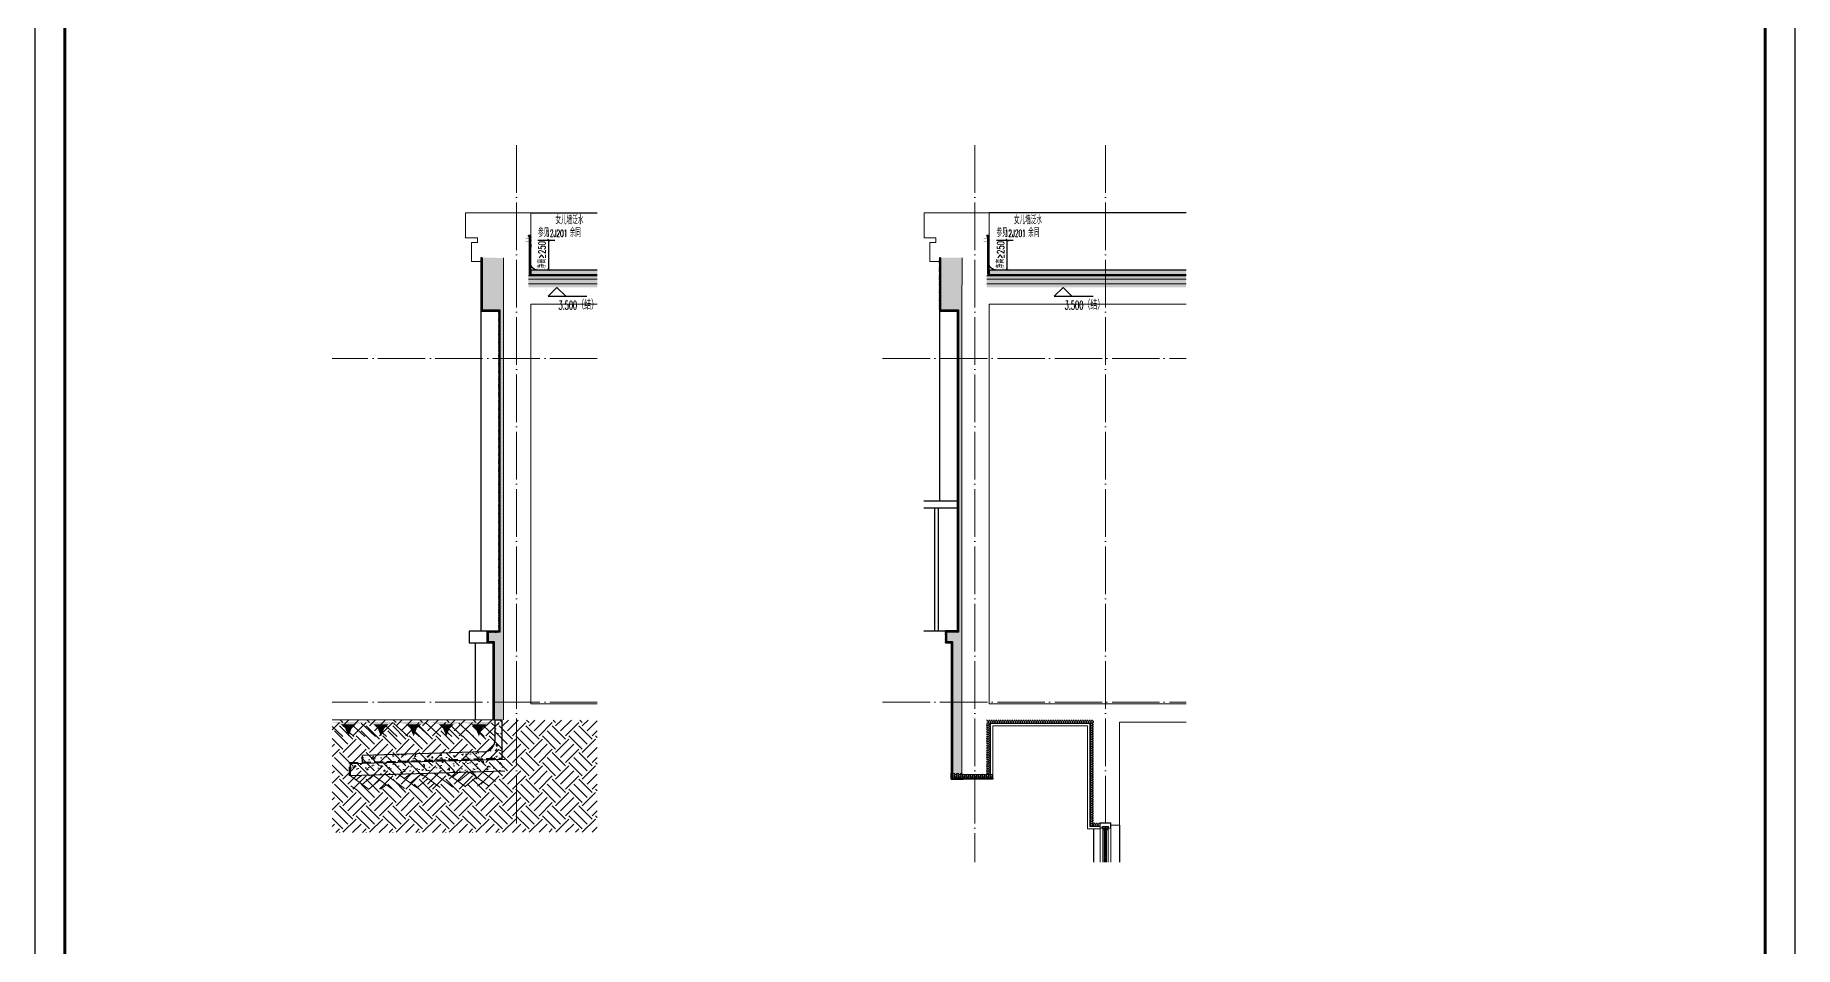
# Model space of a CAD drawing. Extents: x 27938 to 725830, y -209821 to 1628073.
# Drawn here: x 529630 to 544480, y -166021 to -158326 of the extents above; entities that cross this region are included whole.
import ezdxf
from ezdxf.xclip import XClip

# ---------------------------------------------------------------- set-up
doc = ezdxf.new("R2010")
doc.units = 0
doc.header["$LTSCALE"] = 1000
doc.header["$MEASUREMENT"] = 0
doc.header["$XCLIPFRAME"] = 0
doc.linetypes.add('DASH', pattern=[0.35, 0.25, -0.1])
doc.linetypes.add('DOTE', pattern=[2.42, 2, -0.2, 0.02, -0.2])
for name, color, linetype in [('3-屋面构造层', 157, 'Continuous'), ('COLUMN', 9, 'Continuous'), ('DIM_ELEV', 3, 'Continuous'), ('DIM_IDEN', 67, 'Continuous'), ('PUB_TEXT', 4, 'Continuous'), ('SURFACE', 6, 'Continuous'), ('图框', 140, 'Continuous'), ('看线', 251, 'Continuous'), ('立面-看线', 251, 'Continuous')]:
    doc.layers.add(name, color=color, linetype=linetype)
for name, color, linetype, lineweight in [('DOTE', 19, 'DOTE', 9), ('PUB_HATCH', 8, 'Continuous', 9), ('S_WINDOW', 144, 'Continuous', 15), ('内粉刷', 37, 'Continuous', 9), ('填充', 251, 'Continuous', 5), ('立面-中轮廓线', 213, 'Continuous', 35), ('粉刷', 251, 'Continuous', 9), ('细细', 250, 'Continuous', 0)]:
    doc.layers.add(name, color=color, linetype=linetype, lineweight=lineweight)
doc.layers.add('yichutu', color=7, linetype='Continuous', true_color=0xffffff, plot=False)
doc.styles.add('_TCH_DIM', font='SIMPLEX.shx', dxfattribs={"width": 0.7, "bigfont": 'GBCBIG.shx'})
doc.styles.add('_TCH_DIM_T3', font='SIMPLEX.shx', dxfattribs={"width": 0.494118, "bigfont": 'GBCBIG.shx'})
doc.dimstyles.new('_TCH_ARCH&&20', dxfattribs={"dimtxt": 59.5, "dimasz": 20, "dimexe": 50, "dimexo": 60, "dimgap": 25.25, "dimtad": 1, "dimdec": 0, "dimzin": 0, "dimdsep": 46, "dimtxsty": '_TCH_DIM_T3', "dimblk": 'ARCHTICK', "dimcen": 0.09, "dimclrt": 7, "dimazin": 2, "dimtfac": 1, "dimtdec": 0, "dimtix": 1, "dimtmove": 2, "dimatfit": 3, "dimfxl": 1, "dimtolj": 1, "dimtzin": 0, "dimarcsym": 0})
pattern_1 = [(50, (28072.99, 249033.25), (143.452037, -12.550427), [15, -165]), (355, (28072.99, 249033.25), (-27.750267, 150.438427), [12, -132]), (100.4514, (28084.94, 249032.2), (115.701876, 137.88791), [12.74804, -140.22842]), (46.1842, (28072.99, 249073.25), (213.44821, -33.1038), [22.5, -247.5]), (96.6356, (28090.77, 249070.5), (186.93254, 194.82357), [19.12206, -210.3426]), (351.1842, (28072.99, 249073.25), (186.93239, 194.82372), [18, -198]), (21, (28092.99, 249063.25), (119.38141, -80.52378), [15, -165]), (326, (28092.99, 249063.25), (48.663066, 145.03001), [12, -132]), (71.4514, (28102.93, 249056.54), (168.044526, 64.5061), [12.74804, -140.22842]), (37.5, (28072.986, 249033.25), (2.431971, 66.578771), [0, -130.4, 0, -134, 0, -132.5]), (7.5, (28072.986, 249033.25), (52.613907, 78.882342), [0, -76.4, 0, -127.4, 0, -50.5]), (327.5, (28028.386, 249033.25), (106.764487, -4.510974), [0, -50, 0, -156, 0, -207]), (317.5, (28008.39, 249033.25), (116.637234, 20.020996), [0, -65, 0, -103.6, 0, -147])]
pattern_2 = [(315, (-466984.3025, -694488.7306), (-1.767766953, -1.767766953), []), (315, (-466983.124, -694488.7306), (-1.767766953, -1.767766953), [])]

# ---------------------------------------------------------------- blocks, each defined once
blk = doc.blocks.new('GFDDDDRG')
at = {"layer": '图框'}
blk.add_lwpolyline([(923310, -107437), (923310, -159999), (893610, -159999), (893610, -107437)], close=True, dxfattribs=at)
blk.add_lwpolyline([(923310, -107437), (923310, -159999), (893610, -159999), (893610, -107437)], close=True, dxfattribs=at)
at = {"layer": '图框', "const_width": 50}
blk.add_lwpolyline([(894110, -159499), (922810, -159499), (922810, -108687), (894110, -108687)], close=True, dxfattribs=at)
blk = doc.blocks.new('yct-1051-594-26275-14850-25-1002.0')
at = {"layer": 'yichutu', "color": 7, "true_color": 0xffffff}
blk.add_lwpolyline([(0, 0), (0, 14850), (26275, 14850), (26275, 0)], close=True, dxfattribs=at)
blk = doc.blocks.new('$LinePat$素土夯实')
at = {"color": 0}
for p, q in [((0, -210), (210, 0)), ((120, -300), (420, 0)), ((420, 0), (608, -188)), ((495, -300), (795, 0)), ((615, 0), (705, -90)), ((210, -210), (300, -300)), ((315, -105), (502, -293)), ((705, -300), (795, -210))]:
    blk.add_line(p, q, dxfattribs=at)
blk = doc.blocks.new('$LinePat$自然土壤')
at = {"color": 0}
for p, q in [((0, -90), (71, -19)), ((0, -300), (211, -89)), ((210, -300), (286, -224)), ((420, -300), (630, -90))]:
    blk.add_line(p, q, dxfattribs=at)
for points in [[(0, 0), (630, 0), (168, -45), (462, -45)], [(168, -45), (462, -45), (252, -132), (378, -132)], [(252, -132), (378, -132), (315, -300)]]:
    blk.add_solid(points, dxfattribs=at)
blk = doc.blocks.new('sanshui')
at = {"layer": '粉刷'}
h = blk.add_hatch(dxfattribs=at)
h.set_pattern_fill('混凝土', color=256, scale=20)
h.set_pattern_definition(pattern_1)
edge = h.paths.add_edge_path()
edge.add_line((346318, 427330), (346258, 427330))
edge.add_line((346258, 427330), (346258, 427160))
edge.add_arc((346158, 427160), 100, 271.7184, 360, ccw=False)
edge.add_line((346161, 427060), (345138, 427030))
edge.add_line((345138, 427030), (345138, 426970))
edge.add_line((345138, 426970), (346318, 427005))
edge.add_line((346318, 427005), (346318, 427330))
h = blk.add_hatch(dxfattribs=at)
h.set_pattern_fill('混凝土', color=256, scale=20)
h.set_pattern_definition(pattern_1)
h.paths.add_polyline_path([(346338, 426896), (346338, 426996), (345038, 426957), (345038, 426857)])
at = {"layer": 'COLUMN'}
for p, q in [((346258, 427330), (346318, 427330)), ((346258, 427160), (346258, 427330)), ((346318, 426995), (346318, 427330)), ((346338, 426996), (345038, 426957)), ((345038, 426857), (345038, 426957)), ((346161, 427060), (345138, 427030)), ((345138, 426960), (345138, 427030)), ((346338, 426896), (345038, 426857))]:
    blk.add_line(p, q, dxfattribs=at)
blk.add_arc((346158, 427160), 100, 271.7184, 0, dxfattribs=at)
at = {"layer": '立面-中轮廓线', "linetype": 'DASH', "ltscale": 0.3}
blk.add_lwpolyline([(345028, 426857), (345028, 426966), (346318, 427005)], dxfattribs=at)
at = {"layer": '粉刷'}
blk.add_line((344881, 427330), (346258, 427330), dxfattribs=at)
at = {"layer": '粉刷', "yscale": 0.4, "zscale": 0.4}
for name, p, xscale, rotation in [('$LinePat$自然土壤', (345157, 427310), -0.4369306507241237, 359.9999999999903), ('$LinePat$自然土壤', (345432, 427310), -0.4369306507241237, 359.9999999999903), ('$LinePat$自然土壤', (345707, 427310), -0.4369306507241237, 359.9999999999903), ('$LinePat$自然土壤', (345983, 427310), -0.4369306507241237, 359.9999999999903), ('$LinePat$自然土壤', (346258, 427310), -0.4369306507241237, 359.9999999999903), ('$LinePat$素土夯实', (345444, 426869), -0.5117605352322558, 1.718358001643932), ('$LinePat$素土夯实', (345851, 426881), -0.5117605352322558, 1.718358001643932), ('$LinePat$素土夯实', (346258, 426893), -0.5117605352322558, 1.718358001643932)]:
    blk.add_blockref(name, p, dxfattribs=dict(at, xscale=xscale, rotation=rotation))
blk = doc.blocks.new('FGHFG4334GDFGDFFGGGGGGDFG4G')
at = {"layer": 'SURFACE', "const_width": 2.25}
for points in [[(47, 0), (0, 0)], [(47, -28), (0, -28)]]:
    blk.add_lwpolyline(points, dxfattribs=at)
at = {"layer": 'SURFACE', "const_width": 1.5}
blk.add_lwpolyline([(47, 17, -1), (47, 5), (47, -7, -1), (47, -19), (47, -37), (53, -48), (53, -73)], format="xyb", dxfattribs=at)
blk = doc.blocks.new('FGDGDGD')
at = {"layer": '3-屋面构造层'}
h = blk.add_hatch(dxfattribs=at)
h.set_pattern_fill('隔热材料01', color=256, scale=7.692308, style=0)
h.set_pattern_definition([(270, (9.5186, 433.228), (3.846153863, -7e-16), [0.385980771, -3.460173092]), (270, (6.637, 433.228), (3.846153863, -7e-16), [0.385980771, -3.460173092]), (90, (8.5996, 430.618), (-3.846153863, 2e-16), [0.385980771, -3.460173092]), (90, (7.556, 430.618), (-3.846153863, 2e-16), [0.385980771, -3.460173092]), (180, (10.002, 430), (-5e-16, -3.846153863), [3.848019248, 0.001865385]), (135, (8.9282, 430.193), (2e-16, 3.846144175), [0.328307694, -5.110980792]), (116.56505, (12.5422, 430.4251), (8.6793e-06, 3.8461487416), [0.215769232, -8.384500037]), (116.56505, (8.696, 430.4251), (8.6793e-06, 3.8461487416), [0.215769232, -8.384500037]), (153.43495, (13.1603, 430), (-8.679e-06, 3.846148742), [0.431538463, -8.168730805]), (153.43495, (9.3142, 430), (-8.679e-06, 3.846148742), [0.431538463, -8.168730805]), (63.43495, (12.4457, 431.0041), (-8.6793e-06, 3.8461487416), [2.054923086, -6.545346183]), (63.43495, (8.5996, 431.0041), (-8.6793e-06, 3.8461487416), [2.054923086, -6.545346183]), (116.56505, (13.3647, 433.228), (8.6793e-06, 3.8461487416), [0.215769232, -8.384500037]), (116.56505, (9.5186, 433.228), (8.6793e-06, 3.8461487416), [0.215769232, -8.384500037]), (135, (9.422, 433.421), (2e-16, 3.846144175), [0.328307694, -5.110980792]), (153.43495, (13.036, 433.6532), (-8.679e-06, 3.846148742), [0.431538463, -8.168730805]), (153.43495, (9.19, 433.6532), (-8.679e-06, 3.846148742), [0.431538463, -8.168730805]), (45, (6.7336, 433.421), (2e-16, 3.846144175), [0.328307694, -5.110980792]), (63.43495, (10.4833, 433.228), (-8.6793e-06, 3.8461487416), [0.215769232, -8.384500037]), (63.43495, (6.6371, 433.228), (-8.6793e-06, 3.8461487416), [0.215769232, -8.384500037]), (26.56505, (10.812, 433.6532), (8.679e-06, 3.846148742), [0.431538463, -8.168730805]), (26.56505, (6.9658, 433.6532), (8.679e-06, 3.846148742), [0.431538463, -8.168730805]), (116.56505, (11.4023, 431.0041), (8.6793e-06, 3.8461487416), [2.054923086, -6.545346183]), (116.56505, (7.5561, 431.0041), (8.6793e-06, 3.8461487416), [2.054923086, -6.545346183]), (45, (7.2275, 430.193), (2e-16, 3.846144175), [0.328307694, -5.110980792]), (63.43495, (11.3058, 430.4251), (-8.6793e-06, 3.8461487416), [0.215769232, -8.384500037]), (63.43495, (7.4596, 430.4251), (-8.6793e-06, 3.8461487416), [0.215769232, -8.384500037]), (26.56505, (10.6877, 430), (8.679e-06, 3.846148742), [0.431538463, -8.168730805]), (26.56505, (6.8415, 430), (8.679e-06, 3.846148742), [0.431538463, -8.168730805])])
edge = h.paths.add_edge_path()
edge.add_arc((682181, 585366), 9.23, 450, 540, ccw=False)
edge.add_line((682181, 585375), (682192, 585375))
edge.add_line((682192, 585375), (682192, 585366))
edge.add_line((682192, 585366), (682172, 585366))
h = blk.add_hatch(dxfattribs=at)
h.set_pattern_fill('混凝土', color=256, scale=5, angle=-1.1458, style=0)
h.set_pattern_definition([(48.854237, (-82751.966, -43707.863), (35.7930991, -3.8540962), [3.75, -41.25]), (353.854237, (-82751.966, -43707.863), (-6.1841378, 37.7408106), [3, -33]), (99.305637, (-82748.983, -43708.185), (29.6089874, 33.886691), [3.1870095, -35.0571056]), (45.038437, (-82751.766, -43697.865), (53.1858973, -9.3413237), [5.625, -61.875]), (95.489837, (-82747.334, -43698.644), (47.6977146, 47.7616795), [4.7805144, -52.58565]), (350.038437, (-82751.766, -43697.865), (47.6976773, 47.7617167), [4.5, -49.5]), (19.854237, (-82746.817, -43700.465), (29.4368469, -20.7237073), [3.75, -41.25]), (324.854237, (-82746.817, -43700.465), (12.8883392, 36.0069862), [3, -33]), (70.305637, (-82744.364, -43702.192), (42.3251977, 15.2832459), [3.1870095, -35.0571056]), (36.3542372, (-82751.966, -43707.863), (0.9406985, 16.62920733), [0, -32.6, 0, -33.5, 0, -33.125]), (6.3542372, (-82751.966, -43707.863), (13.54517982, 19.45362572), [0, -19.1, 0, -31.85, 0, -12.625]), (326.3542372, (-82763.114, -43707.64), (26.66323482, -1.66123381), [0, -12.5, 0, -39, 0, -51.75]), (316.3542372, (-82768.113, -43707.54), (29.2535633, 4.4211788), [0, -16.25, 0, -25.9, 0, -36.75])])
h.paths.add_polyline_path([(674875, 585046), (674875, 585086), (682172, 585086), (682172, 585046)])
h = blk.add_hatch(dxfattribs=at)
h.set_pattern_fill('焦渣矿渣', color=256, scale=4, angle=-1.1458, style=0)
h.set_pattern_definition([(358.8542372, (-82751.966, -43697.863), (8.27546507, 13.69326162), [1.6, -14.4]), (298.8542372, (-82751.966, -43697.863), (15.99644496, -0.32013217), [1.6, -14.4]), (238.8542372, (-82750.366, -43697.895), (7.72097989, -14.0133938), [1.6, -14.4]), (268.8542372, (-82745.567, -43697.991), (15.83683295, -8.3183365), [2.4, -11.456]), (268.8542372, (-82743.967, -43698.023), (15.83683295, -8.3183365), [2.4, -11.456]), (268.8542372, (-82742.368, -43698.055), (15.83683295, -8.3183365), [2.4, -11.456])])
h.paths.add_polyline_path([(674875, 585006), (674875, 585036), (682192, 585036), (682192, 585006)])
h = blk.add_hatch(dxfattribs=at)
h.set_pattern_fill('加气混凝土', color=256, scale=5, style=0)
h.set_pattern_definition([(0, (-82734.266, -43726.163), (30, 60), [0, -60]), (0, (-82769.366, -43734.263), (30, 60), [0, -60]), (0, (-82749.866, -43734.863), (30, 60), [0, -60]), (0, (-82728.566, -43717.163), (30, 60), [0, -60]), (0, (-82753.466, -43737.863), (30, 60), [0, -60]), (0, (-82722.566, -43679.363), (30, 60), [0, -60]), (0, (-82740.866, -43684.163), (30, 60), [0, -60]), (0, (-82731.266, -43691.663), (30, 60), [0, -60]), (0, (-82780.166, -43692.863), (30, 60), [0, -60]), (0, (-82750.766, -43695.563), (30, 60), [0, -60]), (0, (-82762.166, -43710.863), (30, 60), [0, -60]), (0, (-82761.566, -43733.363), (30, 60), [0, -60]), (0, (-82739.066, -43735.763), (30, 60), [0, -60]), (0, (-82722.566, -43709.363), (30, 60), [0, -60]), (0, (-82778.666, -43718.663), (30, 60), [0, -60]), (0, (-82773.566, -43708.463), (30, 60), [0, -60]), (0, (-82750.166, -43712.663), (30, 60), [0, -60]), (0, (-82758.566, -43721.363), (30, 60), [0, -60]), (0, (-82763.366, -43701.563), (30, 60), [0, -60]), (0, (-82755.866, -43679.063), (30, 60), [0, -60]), (0, (-82776.266, -43731.263), (30, 60), [0, -60]), (0, (-82743.266, -43691.363), (30, 60), [0, -60]), (0, (-82771.166, -43690.463), (30, 60), [0, -60]), (0, (-82775.966, -43682.663), (30, 60), [0, -60]), (130.601294, (-82726.2516, -43698.149), (-149.999998343, 180.000000787), [2.6341554, -1103.7111]), (18.4349488, (-82730.537, -43697.006), (149.99999945, 59.99999956), [2.710524, -376.76279]), (90, (-82730.537, -43699.578), (30, 60), [2.5714284, -117.428565]), (161.565051, (-82727.966, -43700.435), (-150.000000755, 59.99999553), [2.710524, -376.76279]), (53.1301023, (-82727.966, -43700.435), (30.00000006, 59.99999997), [2.857143, -297.14285]), (135, (-82725.68, -43731.006), (-30.00000363, 59.99999594), [2.424366, -167.28126]), (45, (-82729.109, -43731.006), (29.9999998, 59.99999976), [2.424366, -167.28126]), (135, (-82727.394, -43732.72), (-30.00000363, 59.99999594), [2.424366, -167.28126]), (45, (-82727.394, -43732.72), (29.9999998, 59.99999976), [2.424366, -167.28126]), (116.565051, (-82754.537, -43690.72), (-5.2e-06, 119.9999967), [3.1943826, -63.88765]), (180, (-82755.966, -43687.863), (-30, 60), [3.4285716, -56.571425]), (63.434949, (-82760.823, -43690.72), (3e-07, 119.9999994), [3.1943826, -63.88765]), (116.565051, (-82759.394, -43693.58), (-5.2e-06, 119.9999967), [3.1943826, -63.88765]), (0, (-82759.394, -43693.58), (30, 60), [3.4285716, -56.571425]), (63.434949, (-82755.966, -43693.58), (3e-07, 119.9999994), [3.1943826, -63.88765]), (107.102728, (-82731.9658, -43711.0063), (-89.999996559, 300.000000484), [3.8861346, -1628.29025]), (143.972626, (-82733.1087, -43707.292), (-569.999992774, 419.999999525), [3.8861346, -812.202]), (180, (-82736.25, -43705.006), (-30, 60), [3.7142856, -56.28571]), (36.0273733, (-82743.1087, -43707.292), (569.999995788, 419.999995472), [3.8861346, -812.202]), (71.5650511, (-82744.252, -43710.721), (90.00000046, 299.99999948), [3.6140316, -375.85928]), (107.102728, (-82743.1087, -43714.4348), (-89.999996559, 300.000000484), [3.8861346, -1628.29025]), (143.972626, (-82739.966, -43716.7206), (-569.999992774, 419.999999525), [3.8861346, -812.202]), (0, (-82739.966, -43716.72), (30, 60), [3.7142856, -56.28571]), (36.0273733, (-82736.2516, -43716.7206), (569.999995788, 419.999995472), [3.8861346, -812.202]), (71.5650511, (-82733.109, -43714.435), (90.00000046, 299.99999948), [3.6140316, -375.85928]), (150.255118, (-82731.3944, -43683.006), (-90.000000213, 59.999999257), [2.303502, -481.43196]), (90, (-82733.394, -43684.15), (30, 60), [2.2857144, -117.714275]), (29.7448813, (-82733.3944, -43684.149), (90.000000053, 59.99999972), [2.303502, -481.43196]), (116.565051, (-82745.394, -43725.58), (-5.2e-06, 119.9999967), [3.1943826, -63.88765]), (168.690067, (-82746.823, -43722.7206), (-270.0000002, 59.999998494), [2.9137254, -608.96855]), (41.1859251, (-82751.9658, -43724.149), (749.999995456, 659.999994229), [3.0371844, -1272.5802]), (90, (-82751.966, -43727.006), (30, 60), [2.857143, -117.14285]), (138.814074, (-82749.68, -43729.0063), (-749.999986669, 660.000004204), [3.0371844, -1272.5802]), (16.6992442, (-82749.68, -43729.0063), (989.999992552, 299.999996858), [2.982945, -1249.85375]), (60.9453959, (-82746.823, -43728.149), (29.99999992, 59.999999469), [2.9416086, -1232.53395]), (109.983106, (-82770.5373, -43700.4348), (-150.000000565, 419.9999988885), [3.3442002, -1401.21975]), (155.556045, (-82771.68, -43697.292), (-390.0000014866, 179.99999626), [3.4522986, -1446.51315]), (24.4439547, (-82777.9658, -43697.292), (390.0000001945, 179.999999134), [3.4522986, -1446.51315]), (70.0168934, (-82779.1087, -43700.4348), (150.000000452, 419.999998958), [3.3442002, -1401.21975]), (109.983106, (-82777.9658, -43703.5777), (-150.000000565, 419.9999988885), [3.3442002, -1401.21975]), (160.016893, (-82774.823, -43704.7206), (-150.000000088, 59.999997267), [3.3442002, -698.93775]), (19.9831065, (-82774.823, -43704.7206), (149.999999176, 59.999999905), [3.3442002, -698.93775]), (70.0168934, (-82771.68, -43703.5777), (150.000000452, 419.999998958), [3.3442002, -1401.21975]), (122.005383, (-82748.2516, -43705.8634), (-30.000004026, 59.999996937), [2.6954232, -563.3434]), (18.4349488, (-82752.252, -43704.435), (149.99999945, 59.99999956), [2.710524, -376.76279]), (90, (-82752.252, -43707.006), (30, 60), [2.5714284, -117.428565]), (161.565051, (-82749.68, -43707.863), (-150.000000755, 59.99999553), [2.710524, -376.76279]), (54.4623222, (-82749.68, -43707.8634), (209.999999696, 299.99999955), [2.457807, -1029.82115]), (116.565051, (-82765.68, -43720.435), (-5.2e-06, 119.9999967), [3.1943826, -63.88765]), (180, (-82767.11, -43717.58), (-30, 60), [3.142857, -56.85714]), (59.0362434, (-82771.966, -43720.435), (30.000000098, 59.99999971), [3.3319728, -696.3822]), (120.963756, (-82770.2516, -43723.292), (-30.0000041, 59.999997245), [3.3319728, -696.3822]), (0, (-82770.25, -43723.29), (30, 60), [3.142857, -56.85714]), (63.434949, (-82767.11, -43723.29), (3e-07, 119.9999994), [3.1943826, -63.88765])])
h.paths.add_polyline_path([(682192, 584936), (674875, 584936), (674875, 584966), (682192, 584966)])
h = blk.add_hatch(dxfattribs=at)
h.set_pattern_fill('隔热材料03', color=256, scale=12.5, style=0)
h.set_pattern_definition([(113.578, (-500407.8114, 374696.8656), (-0.0086926214, 6.2699620763), [1.075, -0.5693125, 2.8375, -0.5693125, 1.075, -0.6825]), (66.42, (-500406.1744, 374696.8656), (2.727787851, 6.0425e-05), [1.075, -0.5693125, 2.840375, -0.5693125, 1.075, -0.6825]), (180, (-500406.1744, 374696.8656), (0, 6.25), [1.636625, -1.0910625]), (180, (-500407.538, 374702.4906), (0, 6.25), [1.636625, -1.0910625]), (90, (-500405.7427, 374697.8548), (2.72775, 2e-16), [0.52175, -5.72825]), (90, (-500407.1066, 374700.9798), (2.72775, 2e-16), [0.52175, -5.72825]), (90, (-500408.2427, 374697.8548), (2.72775, 2e-16), [0.52175, -5.72825]), (90, (-500409.6066, 374700.9798), (2.72775, 2e-16), [0.52175, -5.72825])])
edge = h.paths.add_edge_path()
edge.add_line((682178, 585086), (682178, 585050))
edge.add_arc((682172, 585050), 6.25, 270, 360, ccw=False)
edge.add_line((682172, 585044), (682172, 585086))
edge.add_line((682172, 585086), (682178, 585086))
at = {"layer": '立面-看线'}
h = blk.add_hatch(dxfattribs=at)
h.set_pattern_fill('HONEY', color=256, scale=7)
h.set_pattern_definition([(0, (-799653.24, -415240.13), (16.66875, 9.623705), [11.1125, -22.225]), (120, (-799653.24, -415240.13), (-16.66874801, 9.62370845), [11.1125, -22.225]), (60, (-799653.24, -415240.13), (1.99e-06, 19.24741345), [-22.225, 11.1125])])
h.paths.add_polyline_path([(682192, 584966), (674875, 584966), (674875, 585006), (682192, 585006)])
at = {"layer": '3-屋面构造层'}
for p, q in [((682178, 585086), (674875, 585086)), ((682172, 585046), (674875, 585046)), ((682192, 585036), (674875, 585036)), ((682172, 585086), (682172, 585044))]:
    blk.add_line(p, q, dxfattribs=at)
at = {"layer": '3-屋面构造层', "color": 251, "linetype": 'DASH', "ltscale": 0.05, "true_color": 0x636466, "const_width": 2.5}
for points in [[(682057, 585043), (682172, 585043, 0.414214), (682179, 585050), (682179, 585366)], [(682057, 585039), (682172, 585039, 0.414214), (682183, 585050), (682183, 585366)]]:
    blk.add_lwpolyline(points, format="xyb", dxfattribs=at)
at = {"layer": '3-屋面构造层', "color": 251, "true_color": 0x636466}
for points in [[(682057, 585041), (682172, 585041, 0.414214), (682180, 585050), (682180, 585366)], [(682057, 585044), (682172, 585044, 0.414214), (682178, 585050), (682178, 585366)], [(682057, 585040), (682172, 585040, 0.414214), (682182, 585050), (682182, 585366), (682184, 585366), (682184, 585050, -0.414214), (682172, 585038), (682057, 585038)]]:
    blk.add_lwpolyline(points, format="xyb", dxfattribs=at)
at = {"layer": '3-屋面构造层', "ltscale": 0.8}
blk.add_lwpolyline([(682172, 585366, -0.414214), (682181, 585375), (682192, 585375), (682192, 585366), (682172, 585366)], format="xyb", dxfattribs=at)
at = {"layer": '3-屋面构造层', "color": 251, "linetype": 'DASH', "ltscale": 0.05, "true_color": 0x636466, "const_width": 2.5}
for points in [[(682043, 585039), (674875, 585039)], [(682057, 585043), (682043, 585039)]]:
    blk.add_lwpolyline(points, dxfattribs=at)
at = {"layer": '3-屋面构造层', "color": 251, "true_color": 0x636466}
for points in [[(682043, 585040), (674875, 585040)], [(674875, 585038), (682043, 585038)], [(682056, 585044), (682042, 585040)], [(682043, 585038), (682057, 585042)]]:
    blk.add_lwpolyline(points, dxfattribs=at)
at = {"layer": '3-屋面构造层'}
blk.add_arc((682122, 585136), 50, 270, 360, dxfattribs=at)
at = {"layer": 'PUB_HATCH', "color": 215, "true_color": 0xa953a0}
for p, q in [((682192, 585006), (674875, 585006)), ((682192, 584966), (674875, 584966))]:
    blk.add_line(p, q, dxfattribs=at)
at = {"layer": '3-屋面构造层', "color": 1, "xscale": -1}
blk.add_blockref('FGHFG4334GDFGDFFGGGGGGDFG4G', (682218, 585349), dxfattribs=at)
blk = doc.blocks.new('_ArchTick')
at = {"color": 0, "linetype": 'ByBlock', "const_width": 0.4}
blk.add_lwpolyline([(-0.5, -0.5), (0.5, 0.5)], dxfattribs=at)
blk = doc.blocks.new('*D347')
at = {"layer": 'Defpoints', "color": 0, "transparency": 16777216}
for p in [(533813, -160055), (533965, -160055), (533813, -160305)]:
    blk.add_point(p, dxfattribs=at)
at = {"layer": 'DIM_IDEN', "color": 0, "lineweight": -2, "transparency": 16777216}
for p, q in [((533873, -160055), (534015, -160055)), ((533965, -160305), (533965, -160055)), ((533873, -160305), (534015, -160305))]:
    blk.add_line(p, q, dxfattribs=at)
at = {"layer": 'DIM_IDEN', "color": 0, "lineweight": -2, "transparency": 16777216, "xscale": 20, "yscale": 20, "zscale": 20}
for p, rotation in [((533965, -160055), 90), ((533965, -160305), 270)]:
    blk.add_blockref('_ArchTick', p, dxfattribs=dict(at, rotation=rotation))
at = {"layer": 'DIM_IDEN', "color": 7, "transparency": 16777216, "insert": (533909, -160180), "char_height": 59.5, "attachment_point": 5, "rotation": 90, "style": '_TCH_DIM_T3'}
blk.add_mtext('\\A1;{\\W0.70588;净高≥250}', dxfattribs=at)
blk = doc.blocks.new('A$C40486AD2')
at = {"layer": 'PUB_TEXT', "style": '_TCH_DIM'}
for s, height, width, p in [('女儿墙泛水', 67.5, 0.7, (255, 115)), ('参见', 67.5, 0.7, (108, 8)), ('12J201', 59.5, 0.494118, (177, 8)), ('，余同', 67.5, 0.7, (328, 8))]:
    blk.add_text(s, height=height, dxfattribs=dict(at, width=width)).set_placement(p)
blk = doc.blocks.new('*D348')
at = {"layer": 'Defpoints', "color": 0, "transparency": 16777216}
for p in [(537682, -160055), (537834, -160055), (537682, -160305)]:
    blk.add_point(p, dxfattribs=at)
at = {"layer": 'DIM_IDEN', "color": 0, "lineweight": -2, "transparency": 16777216}
for p, q in [((537742, -160055), (537884, -160055)), ((537834, -160305), (537834, -160055)), ((537742, -160305), (537884, -160305))]:
    blk.add_line(p, q, dxfattribs=at)
at = {"layer": 'DIM_IDEN', "color": 0, "lineweight": -2, "transparency": 16777216, "xscale": 20, "yscale": 20, "zscale": 20}
for p, rotation in [((537834, -160055), 90), ((537834, -160305), 270)]:
    blk.add_blockref('_ArchTick', p, dxfattribs=dict(at, rotation=rotation))
at = {"layer": 'DIM_IDEN', "color": 7, "transparency": 16777216, "insert": (537778, -160180), "char_height": 59.5, "attachment_point": 5, "rotation": 90, "style": '_TCH_DIM_T3'}
blk.add_mtext('\\A1;{\\W0.70588;净高≥250}', dxfattribs=at)

msp = doc.modelspace()

# ---------------------------------------------------------------- hatches: boundary and pattern name
h = msp.add_hatch()
h.set_pattern_fill('ANSI34', color=1, style=0, double=1)
h.set_pattern_definition([(45, (-752840.148, -673455.811), (-6.73519209, 6.73519209), []), (45, (-752837.903, -673455.811), (-6.73519209, 6.73519209), []), (45, (-752835.658, -673455.811), (-6.73519209, 6.73519209), []), (45, (-752833.413, -673455.811), (-6.73519209, 6.73519209), [])])
h.paths.add_polyline_path([(533542.7, -163355.1), (533442.6, -163355.1), (533442.6, -163455.1), (533492.9, -163455.1), (533492.8, -164105), (533502.8, -164105), (533502.9, -163445.1), (533452.6, -163445.1), (533452.6, -163365.1), (533552.7, -163365.1), (533552.7, -160645), (533402.7, -160645), (533402.7, -160205), (533392.7, -160205), (533392.7, -160655), (533442.6, -160655), (533442.6, -160655), (533542.7, -160655)])
h = msp.add_hatch()
h.set_pattern_fill('ANSI34', color=1, style=0, double=1)
h.set_pattern_definition([(45, (-747252.67, -673455.561), (-6.73519209, 6.73519209), []), (45, (-747250.425, -673455.561), (-6.73519209, 6.73519209), []), (45, (-747248.18, -673455.561), (-6.73519209, 6.73519209), []), (45, (-747245.935, -673455.561), (-6.73519209, 6.73519209), [])])
h.paths.add_polyline_path([(537411.8, -163354.8), (537311.7, -163354.9), (537311.7, -163454.8), (537361.9, -163454.8), (537361.9, -164555.4), (537371.9, -164555.4), (537371.9, -163444.8), (537321.7, -163444.8), (537321.7, -163364.9), (537421.8, -163364.8), (537421.8, -160644.7), (537271.8, -160644.7), (537271.8, -160204.7), (537261.8, -160204.7), (537261.8, -160654.7), (537311.7, -160654.8), (537311.7, -160654.7), (537411.8, -160654.7)])
h = msp.add_hatch()
h.set_pattern_fill('ANSI34', color=1, style=0, double=1)
h.set_pattern_definition([(45, (-755083.767, -673555.811), (-6.73519209, 6.73519209), []), (45, (-755081.522, -673555.811), (-6.73519209, 6.73519209), []), (45, (-755079.277, -673555.811), (-6.73519209, 6.73519209), []), (45, (-755077.032, -673555.811), (-6.73519209, 6.73519209), [])])
h.paths.add_polyline_path([(537361.8, -164555.4), (537371.8, -164555.4), (537371.8, -164595.4), (537711.8, -164595.4), (537711.8, -164605.4), (537361.8, -164605.4)])
at = {"layer": '填充'}
h = msp.add_hatch(dxfattribs=at)
h.set_pattern_fill('EARTH', color=250, scale=50, angle=45, style=0)
h.set_pattern_definition([(45, (62418.8, -127646.24), (0, 224.506403), [158.75, -158.75]), (45, (62376.7, -127604.14), (0, 224.506403), [158.75, -158.75]), (45, (62334.61, -127562.05), (0, 224.506403), [158.75, -158.75]), (135, (62334.61, -127533.98), (-224.506403, 0), [158.75, -158.75]), (135, (62376.7, -127491.89), (-224.506403, 0), [158.75, -158.75]), (135, (62418.8, -127449.8), (-224.506403, 0), [158.75, -158.75])])
edge = h.paths.add_edge_path()
edge.add_line((532136.5, -164105), (532135.8, -165056.3))
edge.add_line((532136.1, -165056.3), (534373.7, -165053.8))
edge.add_line((534373.7, -165053.8), (534373.7, -164107.3))
edge.add_line((534373.7, -164107.3), (532136.1, -164105))
at = {"layer": '立面-看线'}
h = msp.add_hatch(dxfattribs=at)
h.set_pattern_fill('HONEY', color=256, scale=7)
h.set_pattern_definition([(0, (-752840.148, -673455.811), (16.66875, 9.623705), [11.1125, -22.225]), (120, (-752840.148, -673455.811), (-16.66874801, 9.62370845), [11.1125, -22.225]), (60, (-752840.148, -673455.811), (1.99e-06, 19.24741345), [-22.225, 11.1125])])
h.paths.add_polyline_path([(533442.8, -160645), (533442.8, -160645), (533552.7, -160645), (533552.7, -163365.1), (533452.6, -163365.1), (533452.6, -163445.1), (533502.9, -163445.1), (533502.8, -164105), (533582.7, -164105), (533582.2, -160665), (533582.7, -160665.1), (533583.1, -160205.1), (533402.7, -160205), (533402.9, -160645)])
h = msp.add_hatch(dxfattribs=at)
h.set_pattern_fill('HONEY', color=256, scale=7)
h.set_pattern_definition([(0, (-747252.67, -673455.561), (16.66875, 9.623705), [11.1125, -22.225]), (120, (-747252.67, -673455.561), (-16.66874801, 9.62370845), [11.1125, -22.225]), (60, (-747252.67, -673455.561), (1.99e-06, 19.24741345), [-22.225, 11.1125])])
h.paths.add_polyline_path([(537311.8, -160644.8), (537311.8, -160644.7), (537421.8, -160644.7), (537421.8, -163364.8), (537321.7, -163364.9), (537321.7, -163444.8), (537371.9, -163444.8), (537371.9, -164555.4), (537451.7, -164555.4), (537451.2, -160664.7), (537451.8, -160664.8), (537452.2, -160204.9), (537271.8, -160204.7), (537272, -160644.7)])
h = msp.add_hatch(dxfattribs=at)
h.set_pattern_fill('HONEY', color=256, scale=7, angle=-90)
h.set_pattern_definition([(270, (152243.115, 646918.416), (9.623705, -16.66875), [11.1125, -22.225]), (30, (152243.115, 646918.416), (9.62370845, 16.66874801), [11.1125, -22.225]), (330, (152243.115, 646918.416), (19.24741345, -1.99e-06), [-22.225, 11.1125])])
h.paths.add_polyline_path([(537661.8, -164134.8), (537661.8, -164134.8), (537661.8, -164104.8), (538561.8, -164104.8), (538561.8, -164134.8)])
h = msp.add_hatch(dxfattribs=at)
h.set_pattern_fill('HONEY', color=256, scale=7)
h.set_pattern_definition([(360, (-273118.294, -552822.718), (16.66875, 9.623705), [11.1125, -22.225]), (120, (-273118.294, -552822.718), (-16.66874801, 9.62370845), [11.1125, -22.225]), (60, (-273118.294, -552822.718), (1.99e-06, 19.24741345), [-22.225, 11.1125])])
h.paths.add_polyline_path([(537661.8, -164565.5), (537691.8, -164565.5), (537691.8, -164135.2), (537661.8, -164135.2)])
h = msp.add_hatch(dxfattribs=at)
h.set_pattern_fill('HONEY', color=256, scale=7)
h.set_pattern_definition([(360, (-273443.091, -549842.061), (16.66875, 9.623705), [11.1125, -22.225]), (120, (-273443.091, -549842.061), (-16.66874801, 9.62370845), [11.1125, -22.225]), (60, (-273443.091, -549842.061), (1.99e-06, 19.24741345), [-22.225, 11.1125])])
h.paths.add_polyline_path([(538561.8, -165005), (538531.8, -165005), (538531.8, -164134.8), (538561.8, -164134.8)])
h = msp.add_hatch(dxfattribs=at)
h.set_pattern_fill('HONEY', color=256, scale=7)
h.set_pattern_definition([(0, (-755083.767, -673555.811), (16.66875, 9.623705), [11.1125, -22.225]), (120, (-755083.767, -673555.811), (-16.66874801, 9.62370845), [11.1125, -22.225]), (60, (-755083.767, -673555.811), (1.99e-06, 19.24741345), [-22.225, 11.1125])])
h.paths.add_polyline_path([(537371.8, -164555.4), (537451.8, -164555.4), (537451.8, -164565.4), (537711.8, -164565.4), (537711.8, -164595.4), (537371.8, -164595.4)])
h = msp.add_hatch(dxfattribs=at)
h.set_pattern_fill('HONEY', color=256, scale=7, angle=-90)
h.set_pattern_definition([(270, (152188.063, 646048.212), (9.623705, -16.66875), [11.1125, -22.225]), (30, (152188.063, 646048.212), (9.62370845, 16.66874801), [11.1125, -22.225]), (330, (152188.063, 646048.212), (19.24741345, -1.99e-06), [-22.225, 11.1125])])
h.paths.add_polyline_path([(538561.8, -165005), (538561.8, -164975), (538616.9, -164975), (538616.9, -165005)])
at = {"layer": '细细'}
h = msp.add_hatch(dxfattribs=at)
h.set_pattern_fill('金属', color=256, style=0)
h.set_pattern_definition(pattern_2)
h.paths.add_polyline_path([(538616.9, -165020), (538636.9, -165020), (538636.9, -165006.5), (538686.9, -165006.5), (538686.9, -165020), (538706.9, -165020), (538706.9, -164975), (538616.9, -164975)])
h.paths.add_polyline_path([(538634.9, -165004.5), (538634.9, -165018), (538618.9, -165018), (538618.9, -164977), (538704.9, -164977), (538704.9, -165018), (538688.9, -165018), (538688.9, -165004.5)], flags=16)
h = msp.add_hatch(dxfattribs=at)
h.set_pattern_fill('金属', color=256, style=0)
h.set_pattern_definition(pattern_2)
h.paths.add_polyline_path([(538684.4, -165008.5), (538684.4, -165033.5), (538672.4, -165033.5), (538672.4, -165023.5), (538651.4, -165023.5), (538651.4, -165033.5), (538639.4, -165033.5), (538639.4, -165008.5)])
h.paths.add_polyline_path([(538641.4, -165010.5), (538641.4, -165031.5), (538649.4, -165031.5), (538649.4, -165021.5), (538674.4, -165021.5), (538674.4, -165031.5), (538682.4, -165031.5), (538682.4, -165010.5)], flags=16)
h = msp.add_hatch(color=256, dxfattribs=at)
edge = h.paths.add_edge_path()
edge.add_line((538657.4, -165023.5), (538657.4, -165035.5))
edge.add_arc((538661.9, -165043.8), 9.44, 61.51755, 118.48245, ccw=False)
edge.add_line((538666.4, -165035.5), (538666.4, -165023.5))
edge.add_arc((538661.9, -165015.2), 9.44, 241.51755, 298.48245, ccw=False)

# ---------------------------------------------------------------- linework, layer by layer
at = {"color": 1}
for p, q in [((537361.8, -164605.4), (537361.8, -164555.4)), ((537711.8, -164605.4), (537361.8, -164605.4)), ((537371.8, -164555.4), (537371.8, -164595.4)), ((537371.8, -164595.4), (537711.8, -164595.4)), ((537711.8, -164595.4), (537711.8, -164605.4))]:
    msp.add_line(p, q, dxfattribs=at)
for points in [[(533402.7, -160205), (533392.7, -160205), (533392.7, -160655), (533542.7, -160655), (533542.7, -163355.1), (533442.6, -163355.1), (533442.6, -163455.1), (533492.9, -163455.1), (533492.8, -164105)], [(533402.7, -160205), (533402.7, -160645), (533552.7, -160645), (533552.7, -163365.1), (533452.6, -163365.1), (533452.6, -163445.1), (533502.9, -163445.1), (533502.8, -164105)], [(537271.8, -160204.7), (537261.8, -160204.7), (537261.8, -160654.7), (537411.8, -160654.7), (537411.8, -163354.8), (537311.7, -163354.9), (537311.7, -163454.8), (537361.9, -163454.8), (537361.8, -164555.4)], [(537271.8, -160204.7), (537271.8, -160644.7), (537421.8, -160644.7), (537421.8, -163364.8), (537321.7, -163364.9), (537321.7, -163444.8), (537371.9, -163444.8), (537371.8, -164555.4)]]:
    msp.add_lwpolyline(points, dxfattribs=at)
at = {"layer": 'DIM_ELEV', "color": 3}
for p, q in [((534033.4, -160455), (533958.4, -160530)), ((534033.4, -160455), (534108.4, -160530)), ((538305.2, -160455), (538230.2, -160530)), ((538305.2, -160455), (538380.2, -160530)), ((533958.4, -160530), (534286.4, -160530)), ((538230.2, -160530), (538558.2, -160530))]:
    msp.add_line(p, q, dxfattribs=at)
at = {"layer": 'DOTE', "linetype": 'DOTE', "ltscale": 0.2}
for p, q in [((533692.7, -159255), (533692.7, -165055)), ((537561.8, -159255), (537561.8, -165305)), ((538661.8, -159255), (538661.8, -165305)), ((534373.7, -161055), (532136.1, -161055)), ((536782.4, -161055), (539342.7, -161055)), ((534373.7, -163955), (532136.1, -163955)), ((536782.4, -163955), (539342.7, -163955))]:
    msp.add_line(p, q, dxfattribs=at)
at = {"layer": 'PUB_HATCH', "color": 215, "true_color": 0xa953a0}
for p, q in [((538531.8, -164134.8), (537691.8, -164134.8)), ((537691.8, -164565.5), (537691.8, -164134.8)), ((538531.8, -165005), (538531.8, -164134.8)), ((537451.8, -164565.5), (537451.8, -164555.4)), ((537711.8, -164565.5), (537451.8, -164565.5)), ((537661.8, -164555.4), (537661.8, -164565.5)), ((538616.9, -165005), (538531.8, -165005))]:
    msp.add_line(p, q, dxfattribs=at)
for points in [[(533583.1, -160205), (533582.7, -160665), (533582.7, -160665), (533582.7, -164105)], [(537452.2, -160205), (537451.8, -160665), (537451.8, -160665), (537451.8, -164555.4)]]:
    msp.add_lwpolyline(points, dxfattribs=at)
at = {"layer": 'S_WINDOW'}
for p, q in [((538616.9, -165305), (538616.9, -165020)), ((538639.4, -165305), (538639.4, -165033.5)), ((538684.4, -165305), (538684.4, -165033.5)), ((538706.9, -165305), (538706.9, -165020))]:
    msp.add_line(p, q, dxfattribs=at)
for points in [[(538706.9, -164975), (538706.9, -165020), (538686.9, -165020), (538686.9, -165006.5), (538636.9, -165006.5), (538636.9, -165020), (538616.9, -165020), (538616.9, -164975)], [(538704.9, -164977), (538704.9, -165018), (538688.9, -165018), (538688.9, -165004.5), (538634.9, -165004.5), (538634.9, -165018), (538618.9, -165018), (538618.9, -164977)], [(538684.4, -165008.5), (538684.4, -165033.5), (538672.4, -165033.5), (538672.4, -165023.5), (538651.4, -165023.5), (538651.4, -165033.5), (538639.4, -165033.5), (538639.4, -165008.5)], [(538682.4, -165010.5), (538682.4, -165031.5), (538674.4, -165031.5), (538674.4, -165021.5), (538649.4, -165021.5), (538649.4, -165031.5), (538641.4, -165031.5), (538641.4, -165010.5)]]:
    msp.add_lwpolyline(points, close=True, dxfattribs=at)
at = {"layer": '内粉刷'}
for p, q in [((533812.7, -159825), (533812.7, -160305)), ((537681.8, -159825), (537681.8, -160305)), ((533812.8, -163970), (534373.7, -163970)), ((539342.7, -163970), (537681.8, -163970))]:
    msp.add_line(p, q, dxfattribs=at)
for points in [[(533812.7, -159825), (533262.7, -159825), (533262.7, -160035), (533362.7, -160035), (533362.7, -160075), (533312.7, -160075), (533312.7, -160235), (533392.3, -160235)], [(537681.8, -159825), (537131.8, -159825), (537131.7, -160035), (537231.8, -160035), (537231.8, -160075), (537181.8, -160075), (537181.8, -160235), (537261.3, -160235)], [(533812.8, -163970), (533812.7, -160595), (534373.7, -160595)], [(537681.8, -163970), (537681.8, -160595), (539342.7, -160595)], [(537461.8, -164605.4), (537711.8, -164605.4), (537711.8, -164154.8), (538511.8, -164154.8), (538511.8, -165025), (538616.9, -165025)], [(538706.9, -164995), (538781.8, -164995), (538781.8, -164124.8), (539342.7, -164125)]]:
    msp.add_lwpolyline(points, dxfattribs=at)
at = {"layer": '看线', "color": 252}
for p, q in [((533812.7, -159825), (534373.7, -159825)), ((539342.7, -159825), (537681.8, -159825)), ((533392.7, -160655), (533392.7, -163355.1)), ((537261.8, -160655), (537261.8, -162255)), ((537129.9, -162255), (537411.8, -162255)), ((537129.9, -162315), (537411.8, -162315)), ((533342.7, -163455.1), (533342.6, -164105)), ((537129.9, -163354.8), (537411.8, -163354.8))]:
    msp.add_line(p, q, dxfattribs=at)
at = {"layer": '看线'}
for p, q in [((538561.9, -165025), (538561.9, -165305)), ((538781.8, -164995), (538781.8, -165305))]:
    msp.add_line(p, q, dxfattribs=at)
at = {"layer": '看线', "color": 252}
for points in [[(537221.8, -163355), (537221.8, -162315)], [(537251.8, -162315), (537251.8, -163355)], [(533442.6, -163355.1), (533292.4, -163355.1), (533292.4, -163455.1), (533442.6, -163455.1)]]:
    msp.add_lwpolyline(points, dxfattribs=at)
at = {"layer": '立面-中轮廓线', "color": 1}
msp.add_line((537461.8, -164605.4), (537361.8, -164605.4), dxfattribs=at)
at = {"layer": '细细'}
for points in [[(538651.4, -165033.5), (538651.4, -165305)], [(538657.4, -165305), (538657.4, -165023.5)], [(538666.4, -165305), (538666.4, -165023.5)], [(538672.4, -165033.5), (538672.4, -165305)]]:
    msp.add_lwpolyline(points, dxfattribs=at)
msp.add_lwpolyline([(538657.4, -165023.5), (538657.4, -165035.5, -0.2538047), (538666.4, -165035.5), (538666.4, -165023.5, -0.2538047)], format="xyb", close=True, dxfattribs=at)

# ---------------------------------------------------------------- block references
at = {"xscale": 0.5, "yscale": 0.5, "zscale": 0.5}
msp.add_blockref('GFDDDDRG', (82825.6, -93716.5), dxfattribs=at)
for name, p in [('A$C40486AD2', (533766.3, -160036.2)), ('A$C40486AD2', (537635.3, -160036.2)), ('sanshui', (187254.6, -591434.6))]:
    msp.add_blockref(name, p)
ref = msp.add_blockref('FGDGDGD', (1215984.3, -745391.2), dxfattribs=dict(xscale=-1))
XClip(ref).set_block_clipping_path([(681610.633430813, 584936.1769558351), (682291.5665918037, 585415.8410118449)])
ref = msp.add_blockref('FGDGDGD', (1219853.4, -745391.2), dxfattribs=dict(xscale=-1))
XClip(ref).set_block_clipping_path([(680510.6388807779, 584936.1769558351), (682291.5665918037, 585415.8410118449)])
at = {"layer": 'yichutu', "rotation": 270}
msp.add_blockref('yct-1051-594-26275-14850-25-1002.0', (529630.5, -147435), dxfattribs=at)

# ---------------------------------------------------------------- texts
at = {"layer": 'DIM_ELEV', "color": 7, "style": '_TCH_DIM'}
for s, height, width, p in [('3.500', 74.38, 0.494118, (534046.8, -160642.6)), ('（结）', 84.4, 0.7, (534204.3, -160642.6)), ('3.500', 74.38, 0.494118, (538318.6, -160642.6)), ('（结）', 84.4, 0.7, (538476.1, -160642.6))]:
    msp.add_text(s, height=height, dxfattribs=dict(at, width=width)).set_placement(p)

# ---------------------------------------------------------------- dimensions: what is measured, and where the dimension line sits
at = {"layer": 'DIM_IDEN'}
for p1, p2, picture, middle in [((533812.8, -160305), (533812.8, -160055), '*D347', (533908.6, -160180)), ((537681.8, -160305), (537681.8, -160055), '*D348', (537777.7, -160180))]:
    dim = msp.add_aligned_dim(p1=p1, p2=p2, distance=-152.5, text='{\\W0.70588;净高≥250}', dimstyle='_TCH_ARCH&&20', dxfattribs=at)
    dim.commit()
    dim.dimension.update_dxf_attribs({"geometry": picture, "text_midpoint": middle})

doc.saveas('drawing.dxf')
